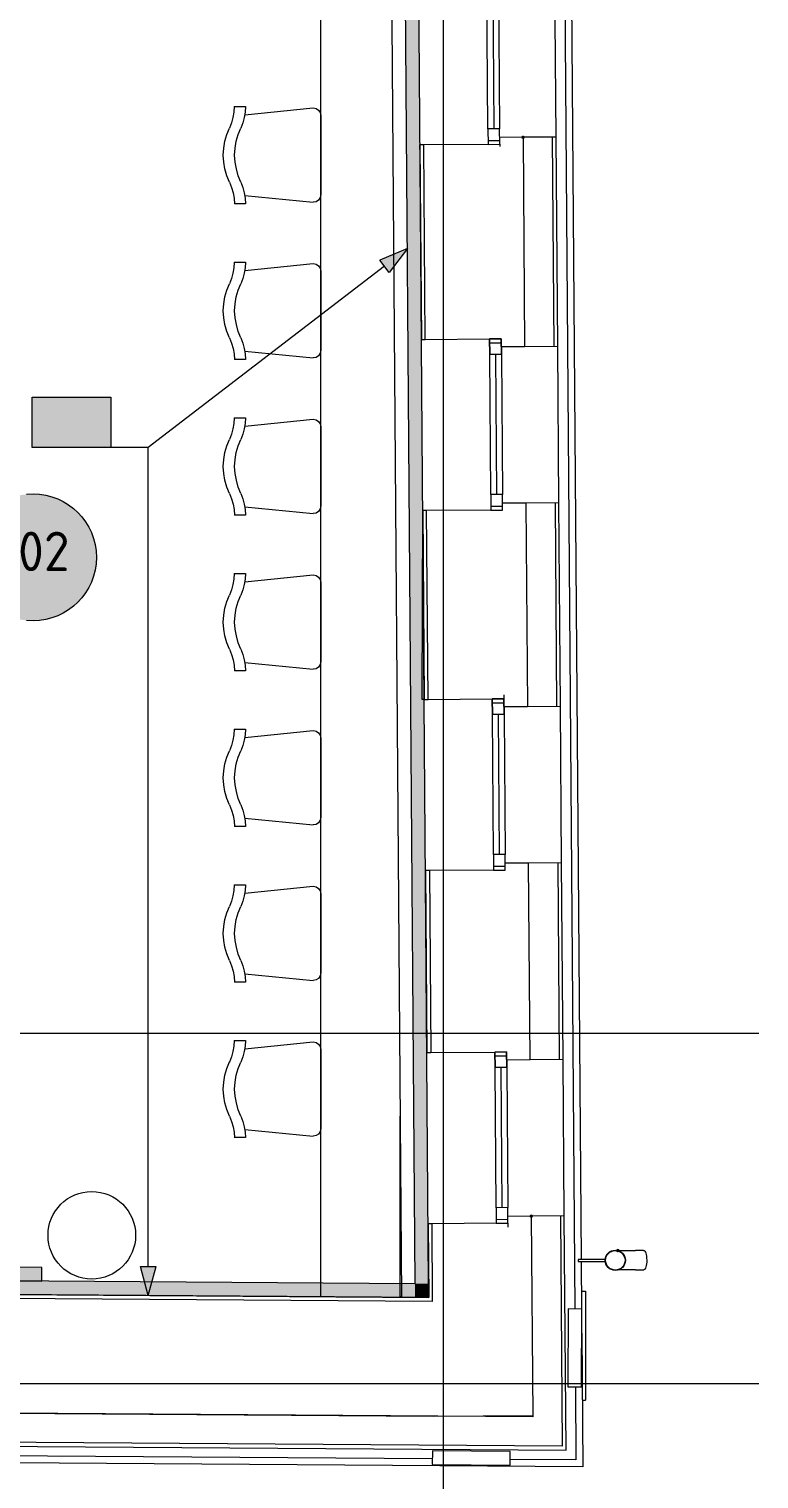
# Model space of a CAD drawing. Header units: millimetres. Extents: x 0 to 1189, y 0 to 841.
# Drawn here: x 770.9 to 808.4, y 283 to 357.5 of the extents above; entities that cross this region are included whole.
import ezdxf

# ---------------------------------------------------------------- set-up
doc = ezdxf.new("R2010")
doc.units = ezdxf.units.MM

msp = doc.modelspace()

# ---------------------------------------------------------------- hatches: boundary and pattern name
at = {"true_color": 0xf1d696}
h = msp.add_hatch(color=41, dxfattribs=at)
h.dxf.hatch_style = 2
h.paths.add_polyline_path([(790.189207, 361.316323), (790.889208, 361.316323), (791.408209, 292.987218), (790.708208, 292.992218)])
h = msp.add_hatch(color=7)
h.dxf.hatch_style = 2
h.paths.add_polyline_path([(796.261217, 352.003308), (796.197654, 351.976871), (796.171216, 351.913308), (796.197654, 351.849746), (796.261217, 351.823308), (796.324779, 351.849746), (796.351217, 351.913308), (796.324779, 351.976871)])
at = {"true_color": 0x0077b0}
h = msp.add_hatch(color=144, dxfattribs=at)
h.dxf.hatch_style = 2
h.paths.add_polyline_path([(790.323207, 346.1933), (789.383206, 344.967298), (788.895205, 345.602299)])
at = {"true_color": 0xffffff}
h = msp.add_hatch(color=7, dxfattribs=at)
h.dxf.hatch_style = 2
h.paths.add_polyline_path([(771.046178, 338.557288), (775.086184, 338.557288), (775.086184, 335.969284), (771.046178, 335.969284)])
h = msp.add_hatch(color=7, dxfattribs=at)
h.dxf.hatch_style = 2
h.paths.add_polyline_path([(771.046178, 338.557288), (775.086184, 338.557288), (775.086184, 335.969284), (771.046178, 335.969284)])
at = {"true_color": 0x0077b0}
h = msp.add_hatch(color=144, dxfattribs=at)
h.paths.add_polyline_path([(772.257355, 337.160099), (772.257355, 337.967078), (772.227865, 338.123761), (772.138843, 338.254813), (772.010204, 338.341216), (771.853865, 338.370568), (771.697389, 338.341216), (771.566131, 338.254813), (771.478694, 338.123761), (771.450375, 337.967078), (771.450375, 337.160099), (771.478694, 337.003761), (771.566131, 336.875121), (771.697389, 336.786099), (771.853865, 336.756609), (772.010204, 336.786099), (772.138843, 336.875121), (772.227865, 337.003761)])
h.paths.add_polyline_path([(772.457997, 337.160099), (772.446844, 337.039443), (772.413417, 336.927417), (772.357771, 336.824383), (772.279954, 336.730702), (772.188186, 336.653403), (772.086133, 336.598893), (771.974469, 336.566604), (771.853865, 336.555967), (771.732133, 336.566604), (771.620425, 336.598893), (771.518227, 336.653403), (771.42502, 336.730702), (771.34729, 336.824383), (771.291832, 336.927417), (771.258596, 337.039443), (771.247528, 337.160099), (771.247528, 337.967078), (771.258596, 338.088811), (771.291832, 338.200518), (771.34729, 338.302717), (771.42502, 338.395924), (771.518227, 338.47374), (771.620425, 338.529387), (771.732133, 338.562813), (771.853865, 338.573966), (771.974521, 338.562856), (772.086547, 338.529731), (772.189581, 338.474903), (772.283262, 338.39868), (772.359166, 338.305042), (772.413831, 338.201896), (772.446895, 338.089241), (772.457997, 337.967078)])
h = msp.add_hatch(color=144, dxfattribs=at)
h.paths.add_polyline_path([(772.257355, 337.160099), (772.257355, 337.967078), (772.227865, 338.123761), (772.138843, 338.254813), (772.010204, 338.341216), (771.853865, 338.370568), (771.697389, 338.341216), (771.566131, 338.254813), (771.478694, 338.123761), (771.450375, 337.967078), (771.450375, 337.160099), (771.478694, 337.003761), (771.566131, 336.875121), (771.697389, 336.786099), (771.853865, 336.756609), (772.010204, 336.786099), (772.138843, 336.875121), (772.227865, 337.003761)])
h.paths.add_polyline_path([(772.457997, 337.160099), (772.446844, 337.039443), (772.413417, 336.927417), (772.357771, 336.824383), (772.279954, 336.730702), (772.188186, 336.653403), (772.086133, 336.598893), (771.974469, 336.566604), (771.853865, 336.555967), (771.732133, 336.566604), (771.620425, 336.598893), (771.518227, 336.653403), (771.42502, 336.730702), (771.34729, 336.824383), (771.291832, 336.927417), (771.258596, 337.039443), (771.247528, 337.160099), (771.247528, 337.967078), (771.258596, 338.088811), (771.291832, 338.200518), (771.34729, 338.302717), (771.42502, 338.395924), (771.518227, 338.47374), (771.620425, 338.529387), (771.732133, 338.562813), (771.853865, 338.573966), (771.974521, 338.562856), (772.086547, 338.529731), (772.189581, 338.474903), (772.283262, 338.39868), (772.359166, 338.305042), (772.413831, 338.201896), (772.446895, 338.089241), (772.457997, 337.967078)])
h = msp.add_hatch(color=144, dxfattribs=at)
h.dxf.hatch_style = 2
h.paths.add_polyline_path([(774.680474, 338.229457), (774.448964, 337.997946), (774.378408, 337.967078), (774.302272, 337.992365), (774.276985, 338.068502), (774.305097, 338.139057), (774.700318, 338.534279), (774.741108, 338.563631), (774.781898, 338.573966), (774.858035, 338.548404), (774.883322, 338.471991), (774.883322, 336.654635), (774.858035, 336.579876), (774.781898, 336.555967), (774.705761, 336.579876), (774.680474, 336.654635)])
h = msp.add_hatch(color=144, dxfattribs=at)
h.dxf.hatch_style = 2
h.paths.add_polyline_path([(774.680474, 338.229457), (774.448964, 337.997946), (774.378408, 337.967078), (774.302272, 337.992365), (774.276985, 338.068502), (774.305097, 338.139057), (774.700318, 338.534279), (774.741108, 338.563631), (774.781898, 338.573966), (774.858035, 338.548404), (774.883322, 338.471991), (774.883322, 336.654635), (774.858035, 336.579876), (774.781898, 336.555967), (774.705761, 336.579876), (774.680474, 336.654635)])
h = msp.add_hatch(color=144, dxfattribs=at)
h.dxf.hatch_style = 2
h.paths.add_polyline_path([(773.770895, 337.058124), (772.963916, 337.058124), (772.887779, 337.083687), (772.862492, 337.160099), (772.887779, 337.236236), (772.963916, 337.261523), (773.770895, 337.261523), (773.847032, 337.236236), (773.872319, 337.160099), (773.847032, 337.083687)])
h = msp.add_hatch(color=144, dxfattribs=at)
h.dxf.hatch_style = 2
h.paths.add_polyline_path([(773.770895, 337.058124), (772.963916, 337.058124), (772.887779, 337.083687), (772.862492, 337.160099), (772.887779, 337.236236), (772.963916, 337.261523), (773.770895, 337.261523), (773.847032, 337.236236), (773.872319, 337.160099), (773.847032, 337.083687)])
at = {"true_color": 0xffffff}
h = msp.add_hatch(color=7, dxfattribs=at)
edge = h.paths.add_edge_path()
edge.add_arc((771.084178, 330.323775), 3.260255, 0, 360)
h = msp.add_hatch(color=7)
h.dxf.hatch_style = 2
h.paths.add_polyline_path([(796.681217, 296.555224), (796.617655, 296.528786), (796.591217, 296.465224), (796.617655, 296.401661), (796.681217, 296.375223), (796.74578, 296.401661), (796.772217, 296.465224), (796.74578, 296.528786)])
h = msp.add_hatch(color=7)
h.dxf.hatch_style = 2
h.paths.add_polyline_path([(801.118321, 294.786956), (801.056974, 294.755721), (801.035489, 294.690318), (801.066724, 294.628971), (801.132127, 294.607486), (801.145127, 294.608486), (801.206474, 294.639721), (801.227959, 294.705124), (801.196724, 294.766471), (801.131321, 294.787956)])
at = {"true_color": 0x6a6a6a}
h = msp.add_hatch(color=251, dxfattribs=at)
h.dxf.hatch_style = 2
h.paths.add_polyline_path([(756.531156, 293.231219), (756.535156, 293.93122), (771.535179, 293.82622), (771.531179, 293.126219)])
at = {"true_color": 0x0077b0}
h = msp.add_hatch(color=144, dxfattribs=at)
h.dxf.hatch_style = 2
h.paths.add_polyline_path([(777.005187, 292.388217), (776.605186, 293.88122), (777.405188, 293.88122)])
at = {"true_color": 0xf1d696}
h = msp.add_hatch(color=41, dxfattribs=at)
h.dxf.hatch_style = 2
h.paths.add_polyline_path([(790.708208, 292.992218), (790.713208, 292.292217), (746.02714, 292.605218), (746.02714, 293.305219)])
h = msp.add_hatch(color=41, dxfattribs=at)
h.dxf.hatch_style = 2
h.paths.add_polyline_path([(790.708208, 292.992218), (791.408209, 292.987218), (791.413209, 292.287217)])
h = msp.add_hatch(color=41, dxfattribs=at)
h.dxf.hatch_style = 2
h.paths.add_polyline_path([(791.413209, 292.287217), (790.713208, 292.292217), (790.708208, 292.992218)])

# ---------------------------------------------------------------- linework, layer by layer
at = {"color": 7, "lineweight": 0}
for points in [[(792.17321, 238.825136), (792.17321, 730.151886)], [(798.68922, 367.966333), (799.249221, 294.23122)], [(798.37222, 363.658326), (798.918221, 291.692216)], [(789.482206, 362.310324), (790.013207, 292.297217)], [(785.870201, 292.326217), (785.870201, 362.016324)], [(791.408209, 292.987218), (790.884208, 362.016324)], [(790.189207, 361.316323), (790.708208, 292.992218)], [(797.961219, 351.926308), (797.900219, 359.976321)], [(794.457214, 352.349309), (794.403214, 359.54932)], [(794.703214, 359.55132), (794.757214, 352.352309)], [(795.003215, 359.55432), (795.057215, 352.354309)], [(795.057215, 352.354309), (794.457214, 352.349309)], [(794.457214, 352.349309), (794.463214, 351.549308)], [(794.457214, 352.349309), (794.463214, 351.549308)], [(794.462214, 351.749308), (795.062215, 351.754308)], [(795.063215, 351.554308), (795.057215, 352.354309)], [(795.063215, 351.554308), (795.057215, 352.354309)], [(796.261217, 351.913308), (795.061215, 351.904308)], [(797.961219, 351.926308), (796.261217, 351.913308)], [(796.261217, 351.913308), (796.342217, 341.163292)], [(797.761219, 351.924308), (797.842219, 341.175292)], [(798.042219, 341.176292), (797.961219, 351.926308)], [(790.965208, 351.293307), (790.962208, 351.523308)], [(791.163209, 351.524308), (790.963208, 351.523308)], [(790.963208, 351.523308), (791.039209, 341.523292)], [(794.463214, 351.549308), (791.163209, 351.524308)], [(791.239209, 341.525292), (791.163209, 351.524308)], [(794.463214, 351.549308), (795.063215, 351.554308)], [(794.463214, 351.549308), (795.063215, 351.554308)], [(795.063215, 351.554308), (795.064215, 351.443308)], [(791.039209, 341.523292), (791.239209, 341.525292)], [(791.239209, 341.525292), (794.539214, 341.550293)], [(794.539214, 341.550293), (795.139215, 341.554293)], [(795.139215, 341.554293), (794.539214, 341.550293)], [(794.545214, 340.750291), (794.539214, 341.550293)], [(794.539214, 341.550293), (794.545214, 340.750291)], [(794.541214, 341.350292), (795.141215, 341.354292)], [(795.139215, 341.554293), (795.145215, 340.754291)], [(795.145215, 340.754291), (795.139215, 341.554293)], [(795.145215, 340.754291), (794.545214, 340.750291)], [(794.600214, 333.55028), (794.545214, 340.750291)], [(794.845214, 340.752291), (794.900214, 333.55228)], [(795.142215, 341.154292), (796.342217, 341.163292)], [(795.145215, 340.754291), (795.200215, 333.55428)], [(796.342217, 341.163292), (798.042219, 341.176292)], [(798.103219, 333.12628), (798.042219, 341.176292)], [(770.750771, 333.567444), (771.084178, 333.58428), (771.417421, 333.567444), (771.741054, 333.51803), (772.053437, 333.437679), (772.35293, 333.32803), (772.637891, 333.190725), (772.906681, 333.027404), (773.157658, 332.839709), (773.389182, 332.629279), (773.599612, 332.397755), (773.787307, 332.146778), (773.950628, 331.877989), (774.087933, 331.593027), (774.197581, 331.293535), (774.277933, 330.981151), (774.327347, 330.657518), (774.344183, 330.324275)], [(795.200215, 333.55428), (794.600214, 333.55028)], [(794.600214, 333.55028), (794.606214, 332.750279)], [(794.600214, 333.55028), (794.606214, 332.750279)], [(795.206215, 332.754279), (795.200215, 333.55428)], [(795.206215, 332.754279), (795.200215, 333.55428)], [(796.403217, 333.11328), (795.203215, 333.10428)], [(798.103219, 333.12628), (796.403217, 333.11328)], [(796.403217, 333.11328), (796.483217, 322.664264)], [(797.903219, 333.12528), (797.983219, 322.675264)], [(798.183219, 322.677264), (798.103219, 333.12628)], [(791.081209, 323.023264), (791.107209, 332.671279)], [(791.306209, 332.725279), (791.106209, 332.723279)], [(791.106209, 332.723279), (791.180209, 323.024264)], [(794.606214, 332.750279), (791.306209, 332.725279)], [(791.380209, 323.025264), (791.306209, 332.725279)], [(794.605214, 332.950279), (795.205215, 332.954279)], [(794.606214, 332.750279), (795.206215, 332.754279)], [(794.606214, 332.750279), (795.206215, 332.754279)], [(774.344183, 330.324275), (774.327347, 329.990857), (774.277933, 329.667069), (774.197581, 329.354552), (774.087933, 329.054945), (773.950628, 328.769887), (773.787307, 328.501017), (773.599612, 328.249974), (773.389182, 328.018397), (773.157658, 327.807926), (772.906681, 327.620199), (772.637891, 327.456856), (772.35293, 327.319536), (772.053437, 327.209879), (771.741054, 327.129522), (771.417421, 327.080107), (771.084178, 327.06327), (770.750771, 327.080107)], [(791.180209, 323.024264), (791.081209, 323.023264)], [(791.180209, 323.024264), (791.380209, 323.025264)], [(791.380209, 323.025264), (794.680214, 323.050264)], [(794.680214, 323.050264), (795.280215, 323.055264)], [(795.280215, 323.055264), (794.680214, 323.050264)], [(794.686214, 322.250263), (794.680214, 323.050264)], [(794.680214, 323.050264), (794.686214, 322.250263)], [(794.681214, 322.850264), (795.281215, 322.855264)], [(795.278215, 323.255265), (795.280215, 323.055264)], [(795.280215, 323.055264), (795.286215, 322.255263)], [(795.286215, 322.255263), (795.280215, 323.055264)], [(796.483217, 322.664264), (798.183219, 322.677264)], [(798.24422, 314.627251), (798.183219, 322.677264)], [(795.286215, 322.255263), (794.686214, 322.250263)], [(794.740214, 315.050252), (794.686214, 322.250263)], [(794.986215, 322.252263), (795.040215, 315.053252)], [(795.283215, 322.655264), (796.483217, 322.664264)], [(795.286215, 322.255263), (795.340215, 315.055252)], [(795.340215, 315.055252), (794.740214, 315.050252)], [(794.740214, 315.050252), (794.746214, 314.250251)], [(794.740214, 315.050252), (794.746214, 314.250251)], [(795.346215, 314.255251), (795.340215, 315.055252)], [(795.346215, 314.255251), (795.340215, 315.055252)], [(796.544217, 314.614251), (795.344215, 314.605251)], [(798.24422, 314.627251), (796.544217, 314.614251)], [(796.620217, 304.514236), (796.544217, 314.614251)], [(798.044219, 314.625251), (798.120219, 304.526236)], [(798.32022, 304.527236), (798.24422, 314.627251)], [(791.447209, 314.225251), (791.247209, 314.224251)], [(791.247209, 314.224251), (791.318209, 304.874236)], [(794.746214, 314.250251), (791.447209, 314.225251)], [(791.447209, 314.225251), (791.518209, 304.876236)], [(794.745214, 314.450251), (795.345215, 314.455251)], [(794.746214, 314.250251), (795.346215, 314.255251)], [(794.746214, 314.250251), (795.346215, 314.255251)], [(202.529309, 305.871238), (808.382235, 305.871238)], [(791.318209, 304.874236), (791.518209, 304.876236)], [(791.518209, 304.876236), (794.817214, 304.901237)], [(794.817214, 304.901237), (795.417215, 304.905237)], [(795.417215, 304.905237), (794.817214, 304.901237)], [(794.823214, 304.101235), (794.817214, 304.901237)], [(794.817214, 304.901237), (794.823214, 304.101235)], [(795.417215, 304.905237), (795.423215, 304.105235)], [(795.423215, 304.105235), (795.417215, 304.905237)], [(794.819214, 304.701236), (795.419215, 304.705236)], [(795.423215, 304.105235), (794.823214, 304.101235)], [(794.878214, 296.901224), (794.823214, 304.101235)], [(795.123215, 304.103235), (795.178215, 296.903224)], [(795.420215, 304.505236), (796.620217, 304.514236)], [(795.423215, 304.105235), (795.478215, 296.905224)], [(796.620217, 304.514236), (798.32022, 304.527236)], [(798.38122, 296.477224), (798.32022, 304.527236)], [(789.942207, 292.319217), (789.942207, 301.611231)], [(795.478215, 296.905224), (794.878214, 296.901224)], [(794.878214, 296.901224), (794.884214, 296.101223)], [(794.878214, 296.901224), (794.884214, 296.101223)], [(795.484215, 296.105223), (795.478215, 296.905224)], [(795.484215, 296.105223), (795.478215, 296.905224)], [(791.584209, 296.076223), (791.384209, 296.074223)], [(791.384209, 296.074223), (791.413209, 292.287217)], [(794.884214, 296.101223), (791.584209, 296.076223)], [(791.615209, 292.086217), (791.584209, 296.076223)], [(794.883214, 296.301223), (795.483215, 296.305223)], [(794.884214, 296.101223), (795.484215, 296.105223)], [(794.884214, 296.101223), (795.484215, 296.105223)], [(796.681217, 296.465224), (795.482215, 296.455224)], [(795.484215, 296.105223), (795.486215, 295.905223)], [(798.38122, 296.477224), (796.681217, 296.465224)], [(796.681217, 296.465224), (796.759217, 286.224208)], [(798.181219, 296.476224), (798.27122, 284.639206)], [(798.47322, 284.438205), (798.38122, 296.477224)], [(800.479223, 294.19322), (800.489795, 294.301252), (800.520114, 294.39897), (800.568081, 294.487314), (800.631598, 294.564221), (800.708569, 294.627627), (800.796895, 294.675471), (800.894479, 294.70569), (800.999224, 294.716221), (801.103312, 294.70578), (801.200427, 294.675815), (801.288472, 294.628365), (801.365349, 294.565471), (801.428961, 294.48917), (801.477209, 294.401502), (801.507996, 294.304505), (801.519225, 294.20022)], [(800.499223, 294.19322), (800.509387, 294.297234), (800.538536, 294.391205), (800.584653, 294.476152), (800.645723, 294.550096), (800.719731, 294.611055), (800.804661, 294.657049), (800.898497, 294.686098), (800.999224, 294.696221), (801.099294, 294.686188), (801.192662, 294.657393), (801.27731, 294.611793), (801.351224, 294.551346), (801.412388, 294.478008), (801.458787, 294.393736), (801.488404, 294.300488), (801.499225, 294.20022)], [(801.138224, 294.698221), (801.165224, 294.698221)], [(801.165224, 294.698221), (801.193224, 294.698221)], [(801.193224, 294.698221), (801.224224, 294.698221)], [(801.224224, 294.698221), (801.257224, 294.698221)], [(801.257224, 294.698221), (801.292224, 294.699221)], [(801.292224, 294.699221), (801.329224, 294.699221)], [(801.329224, 294.699221), (801.367224, 294.699221)], [(801.367224, 294.699221), (801.408224, 294.700221)], [(801.408224, 294.700221), (801.450224, 294.700221)], [(801.450224, 294.700221), (801.494225, 294.700221)], [(801.494225, 294.700221), (801.539225, 294.701221)], [(801.539225, 294.701221), (801.586225, 294.701221)], [(801.586225, 294.701221), (801.635225, 294.701221)], [(801.635225, 294.701221), (801.685225, 294.702221)], [(801.685225, 294.702221), (801.736225, 294.702221)], [(801.736225, 294.702221), (801.788225, 294.702221)], [(801.788225, 294.702221), (801.841225, 294.703221)], [(801.841225, 294.703221), (801.896225, 294.703221)], [(801.896225, 294.703221), (801.951225, 294.704221)], [(801.951225, 294.704221), (802.008225, 294.704221)], [(802.008225, 294.704221), (802.031225, 294.704221)], [(802.456226, 294.708221), (802.031225, 294.704221)], [(802.456368, 294.705775), (802.487796, 294.695849), (802.517165, 294.666922), (802.54385, 294.621006), (802.567227, 294.560112), (802.586671, 294.486249), (802.601557, 294.40143), (802.611261, 294.307665), (802.615158, 294.206965)], [(771.535179, 293.82622), (756.535156, 293.93122)], [(771.531179, 293.126219), (771.535179, 293.82622)], [(800.489223, 294.24322), (799.098221, 294.23222)], [(799.098221, 294.23222), (799.099221, 294.13222)], [(799.099221, 294.13222), (800.489223, 294.14322)], [(799.249221, 294.13522), (799.268221, 291.689216)], [(801.519225, 294.20022), (801.508652, 294.091476), (801.478334, 293.993892), (801.430367, 293.905565), (801.366849, 293.828595), (801.289878, 293.765077), (801.201552, 293.71711), (801.103968, 293.686792), (800.999224, 293.676219), (800.894849, 293.686704), (800.797598, 293.716782), (800.709536, 293.764391), (800.632723, 293.82747), (800.569223, 293.903954), (800.521098, 293.991782), (800.49041, 294.088892), (800.479223, 294.19322)], [(801.499225, 294.20022), (801.48906, 294.095493), (801.459912, 294.001657), (801.413795, 293.916728), (801.352724, 293.84272), (801.278716, 293.781649), (801.193787, 293.735532), (801.09995, 293.706383), (800.999224, 293.696219), (800.898866, 293.706296), (800.805364, 293.735204), (800.720698, 293.780964), (800.646848, 293.841595), (800.585795, 293.915116), (800.53952, 293.999548), (800.510002, 294.092909), (800.499223, 294.19322)], [(801.156224, 293.698219), (801.133224, 293.697219)], [(801.184224, 293.698219), (801.156224, 293.698219)], [(801.213224, 293.698219), (801.184224, 293.698219)], [(801.245224, 293.698219), (801.213224, 293.698219)], [(801.279224, 293.699219), (801.245224, 293.698219)], [(801.315224, 293.699219), (801.279224, 293.699219)], [(801.352224, 293.699219), (801.315224, 293.699219)], [(801.391224, 293.699219), (801.352224, 293.699219)], [(801.433224, 293.700219), (801.391224, 293.699219)], [(801.476224, 293.700219), (801.433224, 293.700219)], [(801.520225, 293.700219), (801.476224, 293.700219)], [(801.566225, 293.701219), (801.520225, 293.700219)], [(801.614225, 293.701219), (801.566225, 293.701219)], [(801.663225, 293.701219), (801.614225, 293.701219)], [(801.713225, 293.702219), (801.663225, 293.701219)], [(801.765225, 293.702219), (801.713225, 293.702219)], [(801.818225, 293.703219), (801.765225, 293.702219)], [(801.872225, 293.703219), (801.818225, 293.703219)], [(801.927225, 293.703219), (801.872225, 293.703219)], [(801.982225, 293.704219), (801.927225, 293.703219)], [(802.039225, 293.704219), (801.982225, 293.704219)], [(802.039225, 293.704219), (802.464226, 293.708219)], [(802.615158, 294.206965), (802.61279, 294.106217), (802.60451, 294.012316), (802.590913, 293.92728), (802.572592, 293.853131), (802.550143, 293.791889), (802.524157, 293.745573), (802.495231, 293.716204), (802.463957, 293.705802)], [(790.708208, 292.992218), (746.02714, 293.305219)], [(756.531156, 293.231219), (771.531179, 293.126219)], [(791.413209, 292.287217), (791.408209, 292.987218)], [(791.615209, 292.086217), (723.720106, 292.561218)], [(791.413209, 292.287217), (745.350139, 292.610218)], [(746.02714, 292.605218), (791.413209, 292.287217)], [(790.013207, 292.319217), (789.942207, 292.319217)], [(791.613209, 292.086217), (791.615209, 292.286217)], [(799.261221, 292.608218), (799.473221, 292.608218)], [(799.473221, 292.608218), (799.473221, 287.001209)], [(798.58622, 291.694216), (798.55822, 287.69421)], [(799.286221, 291.689216), (798.58622, 291.694216)], [(799.258221, 287.68921), (799.286221, 291.689216)], [(799.277221, 290.459214), (799.329221, 283.581204)], [(202.529309, 287.87121), (808.382235, 287.87121)], [(798.55822, 287.69421), (799.258221, 287.68921)], [(798.948221, 287.69121), (798.977221, 283.934204)], [(799.303221, 287.001209), (799.473221, 287.001209)], [(718.664098, 286.696209), (791.659209, 286.185208)], [(796.760217, 286.150208), (718.664098, 286.696209)], [(791.659209, 286.185208), (796.759217, 286.224208)], [(796.759217, 286.224208), (796.760217, 286.150208)], [(716.976095, 285.008206), (798.47322, 284.438205)], [(798.27122, 284.639206), (717.175096, 285.207206)], [(799.329221, 283.581204), (716.132094, 284.164205)], [(791.599209, 283.986205), (724.869107, 284.453205)], [(791.602209, 284.396205), (791.597209, 283.696204)], [(795.602216, 284.368205), (791.602209, 284.396205)], [(795.597215, 283.668204), (795.602216, 284.368205)], [(798.977221, 283.934204), (795.599215, 283.958205)], [(791.597209, 283.696204), (795.597215, 283.668204)]]:
    msp.add_lwpolyline(points, dxfattribs=at)
at = {"color": 253, "lineweight": 0, "true_color": 0x999999}
for points in [[(781.420194, 353.492311), (781.398506, 353.207826), (781.350194, 352.927185), (781.275631, 352.652356), (781.175193, 352.385309)], [(781.426194, 353.492311), (782.001195, 353.492311)], [(782.001195, 353.492311), (781.977992, 353.208701), (781.92957, 352.928935), (781.85621, 352.654606), (781.758194, 352.387309)], [(781.962195, 353.06731), (785.4742, 353.423311)], [(785.4742, 353.423311), (785.628466, 353.392232), (785.754325, 353.307435), (785.839122, 353.181576), (785.870201, 353.02731)], [(785.870201, 353.02731), (785.870201, 348.967304)], [(780.861193, 350.998307), (780.881318, 351.357386), (780.941193, 351.710933), (781.040068, 352.055668), (781.177193, 352.388309)], [(781.442194, 350.997307), (781.462319, 351.356386), (781.522194, 351.709933), (781.621069, 352.054668), (781.758194, 352.387309)], [(781.177193, 349.605305), (781.040068, 349.938696), (780.941193, 350.284181), (780.881318, 350.638478), (780.861193, 350.998307)], [(781.766194, 349.604305), (781.63021, 349.938118), (781.530319, 350.283556), (781.467366, 350.637619), (781.442194, 350.997307)], [(781.178193, 349.604305), (781.282537, 349.33782), (781.361194, 349.063179), (781.4136, 348.78235), (781.439194, 348.497303)], [(781.764194, 349.604305), (781.861632, 349.337429), (781.934695, 349.063054), (781.983007, 348.783054), (782.006195, 348.499303)], [(781.962195, 348.926304), (785.4742, 348.571303)], [(785.870201, 348.967304), (785.839122, 348.813038), (785.754325, 348.687178), (785.628466, 348.602381), (785.4742, 348.571303)], [(782.006195, 348.499303), (781.428194, 348.499303)], [(781.420194, 345.492299), (781.398506, 345.207814), (781.350194, 344.927173), (781.275631, 344.652344), (781.175193, 344.385297)], [(781.426194, 345.492299), (782.001195, 345.492299)], [(782.001195, 345.492299), (781.977992, 345.208689), (781.92957, 344.928923), (781.85621, 344.654594), (781.758194, 344.387297)], [(781.962195, 345.067298), (785.4742, 345.423298)], [(785.4742, 345.423298), (785.628466, 345.39222), (785.754325, 345.307423), (785.839122, 345.181564), (785.870201, 345.027298)], [(780.861193, 342.998295), (780.881318, 343.357373), (780.941193, 343.710921), (781.040068, 344.055656), (781.177193, 344.388297)], [(781.442194, 342.997295), (781.462319, 343.356373), (781.522194, 343.709921), (781.621069, 344.054656), (781.758194, 344.387297)], [(785.870201, 345.027298), (785.870201, 340.967292)], [(781.177193, 341.605293), (781.040068, 341.938684), (780.941193, 342.284169), (780.881318, 342.638466), (780.861193, 342.998295)], [(781.766194, 341.604293), (781.63021, 341.938106), (781.530319, 342.283544), (781.467366, 342.637607), (781.442194, 342.997295)], [(781.178193, 341.604293), (781.282537, 341.337808), (781.361194, 341.063167), (781.4136, 340.782338), (781.439194, 340.497291)], [(781.764194, 341.604293), (781.861632, 341.337417), (781.934695, 341.063042), (781.983007, 340.783041), (782.006195, 340.499291)], [(781.962195, 340.926292), (785.4742, 340.571291)], [(785.870201, 340.967292), (785.839122, 340.813026), (785.754325, 340.687166), (785.628466, 340.602369), (785.4742, 340.571291)], [(782.006195, 340.499291), (781.428194, 340.499291)], [(781.420194, 337.492286), (781.398506, 337.207801), (781.350194, 336.92716), (781.275631, 336.652332), (781.175193, 336.385285)], [(781.426194, 337.492286), (782.001195, 337.492286)], [(782.001195, 337.492286), (781.977992, 337.208676), (781.92957, 336.92891), (781.85621, 336.654582), (781.758194, 336.387285)], [(781.962195, 337.067286), (785.4742, 337.423286)], [(785.4742, 337.423286), (785.628466, 337.392208), (785.754325, 337.307411), (785.839122, 337.181551), (785.870201, 337.027286)], [(785.870201, 337.027286), (785.870201, 332.967279)], [(780.861193, 334.998282), (780.881318, 335.357361), (780.941193, 335.710909), (781.040068, 336.055643), (781.177193, 336.388285)], [(781.442194, 334.997282), (781.462319, 335.356361), (781.522194, 335.709909), (781.621069, 336.054643), (781.758194, 336.387285)], [(781.177193, 333.60528), (781.040068, 333.938672), (780.941193, 334.284156), (780.881318, 334.638454), (780.861193, 334.998282)], [(781.766194, 333.60428), (781.63021, 333.938093), (781.530319, 334.283531), (781.467366, 334.637594), (781.442194, 334.997282)], [(781.178193, 333.60428), (781.282537, 333.337796), (781.361194, 333.063155), (781.4136, 332.782326), (781.439194, 332.497279)], [(781.764194, 333.60428), (781.861632, 333.337405), (781.934695, 333.06303), (781.983007, 332.783029), (782.006195, 332.499279)], [(782.006195, 332.499279), (781.428194, 332.499279)], [(781.962195, 332.926279), (785.4742, 332.571279)], [(785.870201, 332.967279), (785.839122, 332.813014), (785.754325, 332.687154), (785.628466, 332.602357), (785.4742, 332.571279)], [(781.420194, 329.492274), (781.398506, 329.207789), (781.350194, 328.927148), (781.275631, 328.65232), (781.175193, 328.385272)], [(781.426194, 329.492274), (782.001195, 329.492274)], [(782.001195, 329.492274), (781.977992, 329.208664), (781.92957, 328.928898), (781.85621, 328.65457), (781.758194, 328.387272)], [(781.962195, 329.067273), (785.4742, 329.423274)], [(785.4742, 329.423274), (785.628466, 329.392196), (785.754325, 329.307399), (785.839122, 329.181539), (785.870201, 329.027273)], [(785.870201, 329.027273), (785.870201, 324.967267)], [(780.861193, 326.99827), (780.881318, 327.357349), (780.941193, 327.710896), (781.040068, 328.055631), (781.177193, 328.388272)], [(781.442194, 326.99727), (781.462319, 327.356349), (781.522194, 327.709896), (781.621069, 328.054631), (781.758194, 328.387272)], [(781.177193, 325.605268), (781.040068, 325.938659), (780.941193, 326.284144), (780.881318, 326.638442), (780.861193, 326.99827)], [(781.766194, 325.604268), (781.63021, 325.938081), (781.530319, 326.283519), (781.467366, 326.637582), (781.442194, 326.99727)], [(781.178193, 325.604268), (781.282537, 325.337783), (781.361194, 325.063142), (781.4136, 324.782314), (781.439194, 324.497266)], [(781.764194, 325.604268), (781.861632, 325.337393), (781.934695, 325.063017), (781.983007, 324.783017), (782.006195, 324.499266)], [(781.962195, 324.926267), (785.4742, 324.571267)], [(785.870201, 324.967267), (785.839122, 324.813001), (785.754325, 324.687142), (785.628466, 324.602345), (785.4742, 324.571267)], [(782.006195, 324.499266), (781.428194, 324.499266)], [(781.420194, 321.492262), (781.398506, 321.207777), (781.350194, 320.927136), (781.275631, 320.652307), (781.175193, 320.38526)], [(781.426194, 321.492262), (782.001195, 321.492262)], [(782.001195, 321.492262), (781.977992, 321.208652), (781.92957, 320.928886), (781.85621, 320.654557), (781.758194, 320.38726)], [(781.962195, 321.067261), (785.4742, 321.423262)], [(785.4742, 321.423262), (785.628466, 321.392184), (785.754325, 321.307387), (785.839122, 321.181527), (785.870201, 321.027261)], [(785.870201, 321.027261), (785.870201, 316.967255)], [(780.861193, 318.998258), (780.881318, 319.357337), (780.941193, 319.710884), (781.040068, 320.055619), (781.177193, 320.38826)], [(781.442194, 318.997258), (781.462319, 319.356337), (781.522194, 319.709884), (781.621069, 320.054619), (781.758194, 320.38726)], [(781.177193, 317.605256), (781.040068, 317.938647), (780.941193, 318.284132), (780.881318, 318.638429), (780.861193, 318.998258)], [(781.766194, 317.604256), (781.63021, 317.938069), (781.530319, 318.283507), (781.467366, 318.63757), (781.442194, 318.997258)], [(781.178193, 317.604256), (781.282537, 317.337771), (781.361194, 317.06313), (781.4136, 316.782302), (781.439194, 316.497254)], [(781.764194, 317.604256), (781.861632, 317.337381), (781.934695, 317.063005), (781.983007, 316.783005), (782.006195, 316.499254)], [(781.962195, 316.926255), (785.4742, 316.571254)], [(785.870201, 316.967255), (785.839122, 316.812989), (785.754325, 316.68713), (785.628466, 316.602333), (785.4742, 316.571254)], [(782.006195, 316.499254), (781.428194, 316.499254)], [(781.420194, 313.49225), (781.398506, 313.207765), (781.350194, 312.927124), (781.275631, 312.652295), (781.175193, 312.385248)], [(781.426194, 313.49225), (782.001195, 313.49225)], [(782.001195, 313.49225), (781.977992, 313.20864), (781.92957, 312.928874), (781.85621, 312.654545), (781.758194, 312.387248)], [(781.962195, 313.067249), (785.4742, 313.42325)], [(785.4742, 313.42325), (785.628466, 313.392171), (785.754325, 313.307374), (785.839122, 313.181515), (785.870201, 313.027249)], [(785.870201, 313.027249), (785.870201, 308.967243)], [(780.861193, 310.998246), (780.881318, 311.357325), (780.941193, 311.710872), (781.040068, 312.055607), (781.177193, 312.388248)], [(781.442194, 310.997246), (781.462319, 311.356325), (781.522194, 311.709872), (781.621069, 312.054607), (781.758194, 312.387248)], [(781.177193, 309.605244), (781.040068, 309.938635), (780.941193, 310.28412), (780.881318, 310.638417), (780.861193, 310.998246)], [(781.766194, 309.604244), (781.63021, 309.938057), (781.530319, 310.283495), (781.467366, 310.637558), (781.442194, 310.997246)], [(781.178193, 309.604244), (781.282537, 309.337759), (781.361194, 309.063118), (781.4136, 308.782289), (781.439194, 308.497242)], [(781.764194, 309.604244), (781.861632, 309.337368), (781.934695, 309.062993), (781.983007, 308.782992), (782.006195, 308.499242)], [(781.962195, 308.926243), (785.4742, 308.571242)], [(785.870201, 308.967243), (785.839122, 308.812977), (785.754325, 308.687117), (785.628466, 308.60232), (785.4742, 308.571242)], [(782.006195, 308.499242), (781.428194, 308.499242)], [(781.420194, 305.492237), (781.398506, 305.207753), (781.350194, 304.927112), (781.275631, 304.652283), (781.175193, 304.385236)], [(781.426194, 305.492237), (782.001195, 305.492237)], [(782.001195, 305.492237), (781.977992, 305.208628), (781.92957, 304.928862), (781.85621, 304.654533), (781.758194, 304.387236)], [(781.962195, 305.067237), (785.4742, 305.423237)], [(785.4742, 305.423237), (785.628466, 305.392159), (785.754325, 305.307362), (785.839122, 305.181503), (785.870201, 305.027237)], [(785.870201, 305.027237), (785.870201, 300.967231)], [(780.861193, 302.998234), (780.881318, 303.357312), (780.941193, 303.71086), (781.040068, 304.055595), (781.177193, 304.388236)], [(781.442194, 302.997234), (781.462319, 303.356312), (781.522194, 303.70986), (781.621069, 304.054595), (781.758194, 304.387236)], [(781.177193, 301.605231), (781.040068, 301.938623), (780.941193, 302.284108), (780.881318, 302.638405), (780.861193, 302.998234)], [(781.766194, 301.604231), (781.63021, 301.938044), (781.530319, 302.283483), (781.467366, 302.637546), (781.442194, 302.997234)], [(781.178193, 301.604231), (781.282537, 301.337747), (781.361194, 301.063106), (781.4136, 300.782277), (781.439194, 300.49723)], [(781.764194, 301.604231), (781.861632, 301.337356), (781.934695, 301.062981), (781.983007, 300.78298), (782.006195, 300.49923)], [(782.006195, 300.49923), (781.428194, 300.49923)], [(781.962195, 300.92623), (785.4742, 300.57123)], [(785.870201, 300.967231), (785.839122, 300.812965), (785.754325, 300.687105), (785.628466, 300.602308), (785.4742, 300.57123)]]:
    msp.add_lwpolyline(points, dxfattribs=at)
at = {"color": 144, "lineweight": 0, "true_color": 0x0077b0}
for points in [[(790.323207, 346.1933), (788.895205, 345.602299)], [(790.323207, 346.1933), (789.383206, 344.967298)], [(789.139206, 345.284298), (777.005187, 335.969284)], [(789.383206, 344.967298), (788.895205, 345.602299)], [(771.046178, 338.557288), (775.086184, 338.557288)], [(771.046178, 335.969284), (771.046178, 338.557288)], [(771.046178, 338.557288), (775.086184, 338.557288)], [(771.046178, 335.969284), (771.046178, 338.557288)], [(775.086184, 338.557288), (775.086184, 335.969284)], [(775.086184, 338.557288), (775.086184, 335.969284)], [(775.086184, 335.969284), (771.046178, 335.969284)], [(775.086184, 335.969284), (771.046178, 335.969284)], [(777.005187, 335.969284), (775.086184, 335.969284)], [(777.005187, 335.969284), (775.086184, 335.969284)], [(777.005187, 293.88122), (777.005187, 335.969284)], [(776.605186, 293.88122), (777.405188, 293.88122)], [(777.005187, 292.388217), (776.605186, 293.88122)], [(777.005187, 292.388217), (777.405188, 293.88122)]]:
    msp.add_lwpolyline(points, dxfattribs=at)
at = {"color": 253, "lineweight": 0, "true_color": 0x999999}
msp.add_circle((774.104183, 295.485222), 2.250003, dxfattribs=at)

# ---------------------------------------------------------------- texts
at = {"color": 7, "insert": (768.863181, 331.643667), "char_height": 2.026853, "attachment_point": 1}
msp.add_mtext('{\\fGOSTCommon|b0|i0|c0;402}', dxfattribs=at)

doc.saveas('drawing.dxf')
